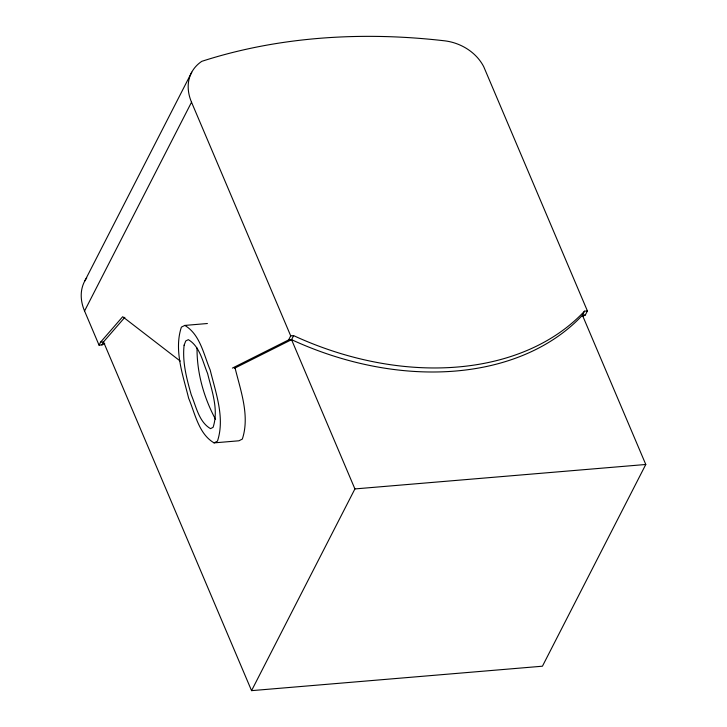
<?xml version="1.0" encoding="UTF-8"?>
<svg xmlns="http://www.w3.org/2000/svg" width="727" height="727" viewBox="0 0 727 727"><rect width="100%" height="100%" fill="white"/><g stroke="black" fill="none" stroke-linecap="round" stroke-linejoin="round"><path stroke-width="1.09" d="M197.035 348.015C196.817 372.715 203.842 397.642 215.546 419.334M84.786 280.976L191.755 72.191M104.715 343.58L101.971 344.916L99.054 345.161L84.559 310.992L191.528 102.216A55.461 40.012 27.1 0 1 201.779 61.341A587.943 424.214 27.1 0 1 445.169 40.885C461.009 42.938 476.321 52.335 483.737 66.72L587.407 310.938L585.335 314.973L582.327 316.481M99.054 345.161L100.608 342.135L122.69 316.708L180.232 361.074M101.971 344.916L103.516 341.89L124.862 317.308M232.413 368.089L288.637 339.909L290.709 335.874L191.528 102.216M234.321 368.353L291.554 339.663L293.617 335.629A268.527 193.745 27.1 0 0 584.49 311.183L587.407 310.938M584.49 311.183L582.427 315.218L645.785 464.48L542.433 666.205L251.56 690.65L354.912 488.926L291.554 339.663L288.637 339.909M207.404 323.515L184.794 325.423L181.386 327.132C173.708 350.341 183.095 375.477 188.647 398.26C195.1 413.59 198.689 433.91 214.056 442.879L238.929 440.789L242.327 439.081C250.006 415.862 240.628 390.726 235.066 367.944M214.056 442.879L217.455 441.171C225.134 417.952 215.755 392.816 210.194 370.034C203.742 354.712 200.152 334.393 184.794 325.423M100.608 342.135L103.516 341.89L251.56 690.65M290.709 335.874L293.617 335.629M585.335 314.973L582.427 315.218A268.527 193.745 27.1 0 1 291.554 339.663M354.912 488.926L645.785 464.48M84.559 310.992A55.461 40.012 27.1 0 1 86.731 277.878M184.113 345.189C182.186 362.01 186.694 378.785 191.265 394.843C196.154 406.457 198.871 421.851 210.512 428.648L213.084 427.349C218.909 409.764 211.802 390.717 207.586 373.46C202.697 361.846 199.98 346.452 188.338 339.654L185.758 340.945L184.113 345.189"/></g></svg>
